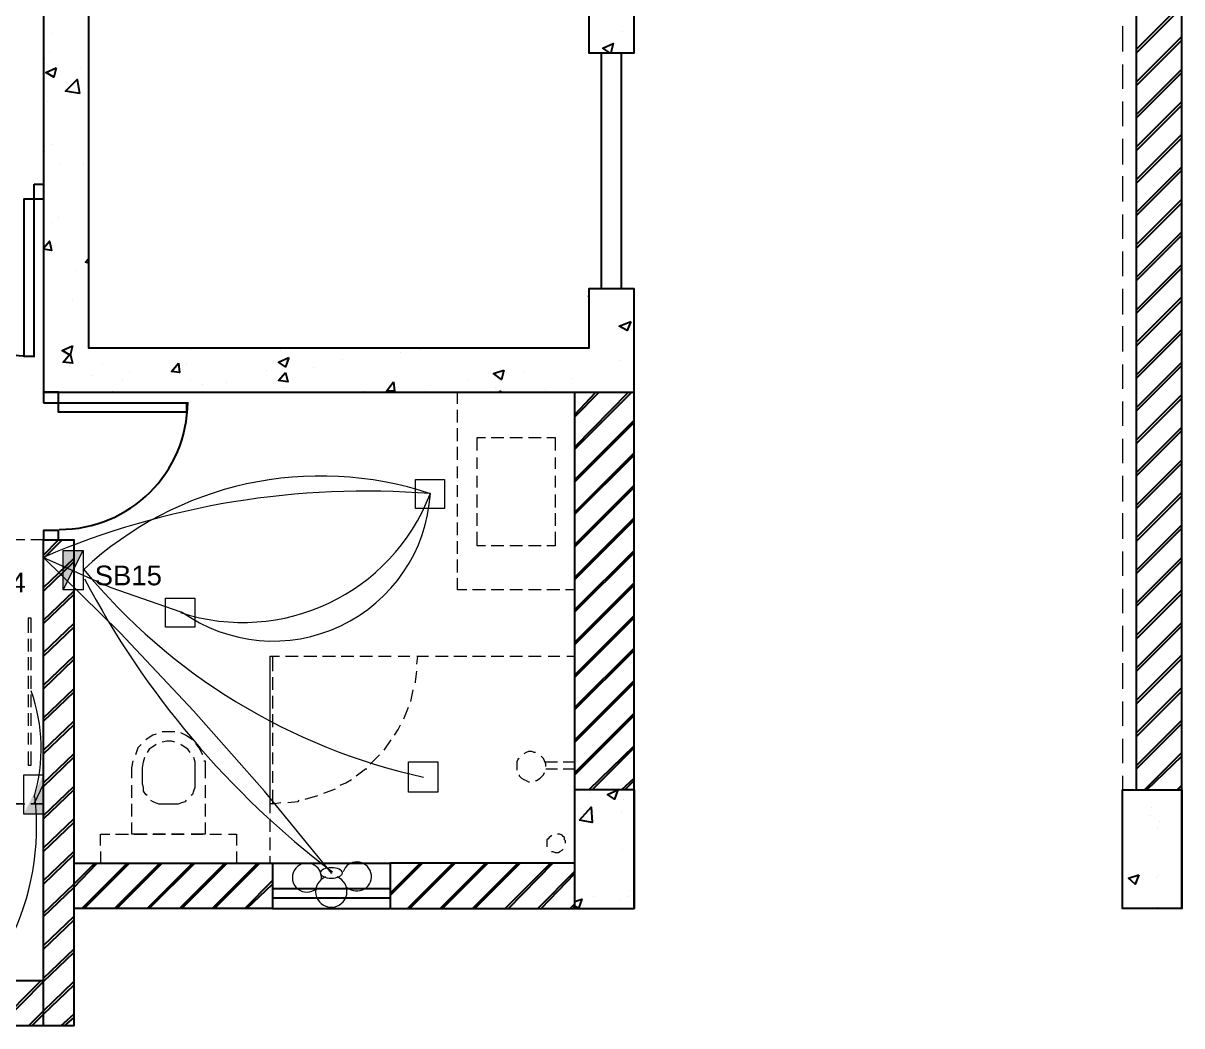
# Model space of a CAD drawing. Header units: millimetres. Extents: x 68955 to 118645, y -193284 to 16474.
# Drawn here: x 76308 to 82196, y -148488 to -143392 of the extents above; entities that cross this region are included whole.
import ezdxf

# ---------------------------------------------------------------- set-up
doc = ezdxf.new("R2010")
doc.units = ezdxf.units.MM
doc.layers.add('PDF8_0', color=7, linetype='Continuous')
doc.layers.add('PDF8_switch board', color=1, linetype='Continuous')
for name, color, linetype, true_color in [('PDF8_coloum', 7, 'Continuous', 0x767676), ('PDF8_door', 7, 'Continuous', 0x535353), ('PDF8_dotted line', 7, 'Continuous', 0x535353), ('PDF8_electric connection', 110, 'Continuous', 0x00ff7f), ('PDF8_furniture', 7, 'Continuous', 0x989898), ('PDF8_light', 7, 'Continuous', 0xff8e53), ('PDF8_plan', 7, 'Continuous', 0x989898), ('PDF8_TEXT', 7, 'Continuous', 0x535353), ('PDF8_window', 7, 'Continuous', 0x535353), ('PDF8_wiring', 150, 'Continuous', 0x007fff)]:
    doc.layers.add(name, color=color, linetype=linetype, true_color=true_color)
doc.styles.add('PDF Arial', font='arial.ttf')

msp = doc.modelspace()

# ---------------------------------------------------------------- linework, layer by layer
at = {"layer": 'PDF8_0', "lineweight": 25}
msp.add_lwpolyline([(79413.474, -147288.505), (79413.474, -145267.756)], dxfattribs=at)
at = {"layer": 'PDF8_coloum', "lineweight": 25}
for points in [[(81965.999, -143524.713), (82196.435, -143294.276)], [(81965.999, -143542.438), (82196.435, -143312.002)], [(81965.999, -143690.154), (82196.435, -143459.718)], [(81965.999, -143707.88), (82196.435, -143477.444)], [(81965.999, -143855.595), (82196.435, -143625.159)], [(81965.999, -143873.321), (82196.435, -143642.885)], [(81965.999, -144021.037), (82196.435, -143790.601)], [(81965.999, -144038.763), (82196.435, -143808.326)], [(81965.999, -144186.478), (82196.435, -143956.042)], [(81965.999, -144204.204), (82196.435, -143973.768)], [(81965.999, -144351.92), (82196.435, -144121.483)], [(81965.999, -144369.646), (82196.435, -144139.209)], [(81965.999, -144517.361), (82196.435, -144286.925)], [(81965.999, -144535.087), (82196.435, -144304.651)], [(81965.999, -144682.803), (82196.435, -144452.366)], [(81965.999, -144700.528), (82196.435, -144470.092)], [(81965.999, -144848.244), (82196.435, -144617.808)], [(81965.999, -144865.97), (82196.435, -144635.534)], [(81965.999, -145013.685), (82196.435, -144783.249)], [(81965.999, -145031.411), (82196.435, -144800.975)], [(81965.999, -145179.127), (82196.435, -144948.691)], [(81965.999, -145196.853), (82196.435, -144966.416)], [(81965.999, -145344.568), (82196.435, -145114.132)], [(81965.999, -145362.294), (82196.435, -145131.858)], [(79112.135, -145380.02), (79218.49, -145267.756)], [(79112.135, -145545.461), (79383.931, -145267.756)], [(79112.135, -145391.837), (79236.216, -145267.756)], [(79112.135, -145557.279), (79401.657, -145267.756)], [(81965.999, -145510.01), (82196.435, -145279.573)], [(81965.999, -145527.736), (82196.435, -145297.299)], [(79112.135, -145710.903), (79413.474, -145409.563)], [(79112.135, -145722.72), (79413.474, -145421.38)], [(81965.999, -145675.451), (82196.435, -145445.015)], [(81965.999, -145693.177), (82196.435, -145462.741)], [(79112.135, -145876.344), (79413.474, -145575.005)], [(79112.135, -145888.162), (79413.474, -145586.822)], [(81965.999, -145840.893), (82196.435, -145610.456)], [(81965.999, -145858.618), (82196.435, -145628.182)], [(79112.135, -146041.786), (79413.474, -145740.446)], [(79112.135, -146053.603), (79413.474, -145752.263)], [(81965.999, -146006.334), (82196.435, -145775.898)], [(81965.999, -146024.06), (82196.435, -145793.624)], [(79112.135, -146207.227), (79413.474, -145905.887)], [(79112.135, -146219.044), (79413.474, -145917.705)], [(81965.999, -146171.775), (82196.435, -145941.339)], [(81965.999, -146189.501), (82196.435, -145959.065)], [(76411.894, -146094.963), (76488.706, -146018.151)], [(76411.894, -146112.689), (76506.432, -146018.151)], [(79112.135, -146372.669), (79413.474, -146071.329)], [(76411.894, -146260.405), (76565.518, -146112.689)], [(76411.894, -146278.131), (76565.518, -146130.415)], [(79112.135, -146384.486), (79413.474, -146083.146)], [(81965.999, -146337.217), (82196.435, -146106.781)], [(81965.999, -146354.943), (82196.435, -146124.506)], [(79112.135, -146538.11), (79413.474, -146236.77)], [(79112.135, -146549.927), (79413.474, -146248.588)], [(76411.894, -146425.846), (76565.518, -146278.131)], [(76411.894, -146443.572), (76565.518, -146295.856)], [(81965.999, -146502.658), (82196.435, -146272.222)], [(81965.999, -146520.384), (82196.435, -146289.948)], [(79112.135, -146703.551), (79413.474, -146402.212)], [(79112.135, -146715.369), (79413.474, -146414.029)], [(76411.894, -146591.288), (76565.518, -146443.572)], [(76411.894, -146609.013), (76565.518, -146461.298)], [(81965.999, -146668.1), (82196.435, -146437.663)], [(81965.999, -146685.826), (82196.435, -146455.389)], [(76411.894, -146756.729), (76565.518, -146609.013)], [(79112.135, -146868.993), (79413.474, -146567.653)], [(79112.135, -146880.81), (79413.474, -146579.47)], [(81965.999, -146833.541), (82196.435, -146603.105)], [(76411.894, -146774.455), (76565.518, -146626.739)], [(81965.999, -146851.267), (82196.435, -146620.831)], [(76411.894, -146922.17), (76565.518, -146774.455)], [(79112.135, -147034.434), (79413.474, -146733.095)], [(79112.135, -147046.252), (79413.474, -146744.912)], [(81965.999, -146998.983), (82196.435, -146768.546)], [(81965.999, -147016.708), (82196.435, -146786.272)], [(76411.894, -146939.896), (76565.518, -146792.181)], [(79112.135, -147199.876), (79413.474, -146898.536)], [(76411.894, -147087.612), (76565.518, -146939.896)], [(76411.894, -147105.338), (76565.518, -146957.622)], [(79112.135, -147211.693), (79413.474, -146910.353)], [(81965.999, -147164.424), (82196.435, -146933.988)], [(81965.999, -147182.15), (82196.435, -146951.714)], [(79183.038, -147288.505), (79413.474, -147063.977)], [(79200.764, -147288.505), (79413.474, -147075.795)], [(76411.894, -147253.053), (76565.518, -147105.338)], [(76411.894, -147270.779), (76565.518, -147123.064)], [(82007.359, -147288.505), (82196.435, -147099.429)], [(82019.177, -147288.505), (82196.435, -147117.155)], [(79348.479, -147288.505), (79413.474, -147229.419)], [(79366.205, -147288.505), (79413.474, -147241.236)], [(76411.894, -147418.495), (76565.518, -147270.779)], [(76411.894, -147436.221), (76565.518, -147288.505)], [(82172.801, -147288.505), (82196.435, -147264.871)], [(82184.618, -147288.505), (82196.435, -147282.596)], [(76411.894, -147583.936), (76565.518, -147436.221)], [(76411.894, -147601.662), (76565.518, -147453.946)], [(76411.894, -147749.378), (76565.518, -147601.662)], [(76411.894, -147767.103), (76565.518, -147619.388)], [(76411.894, -147914.819), (76565.518, -147767.103), (76671.873, -147660.748)], [(76411.894, -147932.545), (76565.518, -147784.829), (76683.691, -147660.748)], [(76606.879, -147891.185), (76837.315, -147660.748)], [(76618.696, -147891.185), (76849.132, -147660.748)], [(76772.32, -147891.185), (77002.756, -147660.748)], [(76784.137, -147891.185), (77014.574, -147660.748)], [(76937.761, -147891.185), (77168.198, -147660.748)], [(76949.579, -147891.185), (77180.015, -147660.748)], [(77103.203, -147891.185), (77333.639, -147660.748)], [(77115.02, -147891.185), (77345.456, -147660.748)], [(77268.644, -147891.185), (77499.081, -147660.748)], [(77280.462, -147891.185), (77510.898, -147660.748)], [(78172.664, -147814.372), (78326.288, -147660.748)], [(78172.664, -147660.748), (78172.664, -147660.748)], [(78172.664, -147826.19), (78338.105, -147660.748)], [(78261.293, -147891.185), (78491.729, -147660.748)], [(78273.11, -147891.185), (78503.546, -147660.748)], [(78426.734, -147891.185), (78657.171, -147660.748)], [(78438.552, -147891.185), (78668.988, -147660.748)], [(78592.176, -147891.185), (78822.612, -147660.748)], [(78603.993, -147891.185), (78834.429, -147660.748)], [(78757.617, -147891.185), (78988.053, -147660.748)], [(78775.343, -147891.185), (78999.871, -147660.748)], [(78923.059, -147891.185), (79112.135, -147702.109)], [(78940.784, -147891.185), (79112.135, -147713.926)], [(77434.086, -147891.185), (77575.893, -147749.378)], [(77445.903, -147891.185), (77575.893, -147767.103)], [(79088.5, -147891.185), (79112.135, -147867.55)], [(79106.226, -147891.185), (79112.135, -147879.367)], [(76411.894, -148080.26), (76565.518, -147932.545)], [(76411.894, -148097.986), (76565.518, -147950.271)], [(76187.366, -148487.955), (76411.894, -148263.428), (76565.518, -148115.712)], [(76411.894, -148245.702), (76565.518, -148097.986)], [(76169.641, -148487.955), (76400.077, -148257.519)], [(76335.082, -148487.955), (76411.894, -148411.143), (76565.518, -148263.428)], [(76352.808, -148487.955), (76411.894, -148428.869), (76565.518, -148281.154)], [(76500.523, -148487.955), (76565.518, -148428.869)], [(76518.249, -148487.955), (76565.518, -148446.595)]]:
    msp.add_lwpolyline(points, dxfattribs=at)
at = {"layer": 'PDF8_coloum', "color": 251, "lineweight": 25, "true_color": 0x535353}
msp.add_lwpolyline([(79413.474, -147288.505), (79413.474, -147891.185), (79413.474, -147288.505), (79112.135, -147288.505)], dxfattribs=at)
msp.add_lwpolyline([(81895.096, -147288.505), (82196.435, -147288.505), (82196.435, -147891.185), (81895.096, -147891.185)], close=True, dxfattribs=at)
at = {"layer": 'PDF8_door', "lineweight": 25}
for points in [[(79248.033, -144741.889), (79248.033, -143542.438)], [(79348.479, -144741.889), (79348.479, -143542.438)]]:
    msp.add_lwpolyline(points, dxfattribs=at)
for points in [[(76364.625, -144210.113), (76411.894, -144210.113), (76411.894, -144286.925), (76364.625, -144286.925)], [(76364.625, -144286.925), (76311.447, -144286.925), (76311.447, -145084.589), (76364.625, -145084.589)], [(76411.894, -145320.934), (76488.706, -145320.934), (76488.706, -145267.756), (76411.894, -145267.756)], [(76488.706, -145320.934), (77138.655, -145320.934), (77138.655, -145368.203), (76488.706, -145368.203)], [(76411.894, -146018.151), (76488.706, -146018.151), (76488.706, -145970.882), (76411.894, -145970.882)]]:
    msp.add_lwpolyline(points, close=True, dxfattribs=at)
for centre, radius, start, end in [((76367.58, -144283.97), 800.619, 180.000029, 269.999971), ((76494.601, -145315.011), 649.969, 269.7407753, 359.7383576)]:
    msp.add_arc(centre, radius, start, end, dxfattribs=at)
at = {"layer": 'PDF8_dotted line', "lineweight": 20}
for points in [[(81895.096, -143406.54), (81895.096, -143536.53)], [(81895.096, -143601.525), (81895.096, -143725.606)], [(81895.096, -143790.601), (81895.096, -143914.682)], [(81895.096, -143979.677), (81895.096, -144109.666)], [(81895.096, -144168.752), (81895.096, -144298.742)], [(81895.096, -144363.737), (81895.096, -144487.818)], [(81895.096, -144552.813), (81895.096, -144676.894)], [(81895.096, -144741.889), (81895.096, -144871.878)], [(81895.096, -144930.965), (81895.096, -145060.954)], [(81895.096, -145125.949), (81895.096, -145250.03)], [(81895.096, -145315.025), (81895.096, -145439.106)], [(81895.096, -145504.101), (81895.096, -145628.182)], [(81895.096, -145693.177), (81895.096, -145823.167)], [(81895.096, -145882.253), (81895.096, -146012.243)], [(81895.096, -146077.237), (81895.096, -146201.319)], [(81895.096, -146266.313), (81895.096, -146390.394)], [(81895.096, -146455.389), (81895.096, -146585.379)], [(81895.096, -146644.465), (81895.096, -146774.455)], [(81895.096, -146839.45), (81895.096, -146963.531)], [(81895.096, -147028.526), (81895.096, -147152.607)], [(81895.096, -147217.602), (81895.096, -147288.505)]]:
    msp.add_lwpolyline(points, dxfattribs=at)
at = {"layer": 'PDF8_electric connection', "lineweight": 18}
msp.add_lwpolyline([(77871.324, -147713.926), (77871.324, -147713.926)], dxfattribs=at)
for centre, radius, start, end in [((77750.195, -147734.607), 73.86, 350.0857718, 310.6716001), ((78004.268, -147728.697), 73.859, 228.527144, 161.580959), ((77874.279, -147805.51), 79.767, 111.3743551, 68.6256449)]:
    msp.add_arc(centre, radius, start, end, dxfattribs=at)
for points in [[(77874.278, -147684.383), (77843.277, -147684.383), (77818.146, -147696.287), (77818.146, -147710.972)], [(77818.146, -147710.972), (77818.146, -147725.657), (77843.277, -147737.56), (77874.278, -147737.56)], [(77930.41, -147710.972), (77930.41, -147696.287), (77905.279, -147684.383), (77874.278, -147684.383)], [(77874.278, -147737.56), (77905.279, -147737.56), (77930.41, -147725.657), (77930.41, -147710.972)]]:
    msp.add_open_spline(points, degree=3, dxfattribs=at)
at = {"layer": 'PDF8_furniture', "lineweight": 20}
for points in [[(78515.364, -145326.842), (78515.364, -145267.756), (78562.633, -145267.756)], [(78592.176, -145267.756), (78657.171, -145267.756)], [(78686.714, -145267.756), (78751.709, -145267.756)], [(78781.252, -145267.756), (78846.247, -145267.756)], [(78875.79, -145267.756), (78940.784, -145267.756)], [(78970.328, -145267.756), (79035.322, -145267.756)], [(79064.866, -145267.756), (79112.135, -145267.756), (79112.135, -145326.842)], [(78515.364, -145421.38), (78515.364, -145356.386)], [(79112.135, -145356.386), (79112.135, -145421.38)], [(78515.364, -145515.918), (78515.364, -145450.923)], [(79112.135, -145450.923), (79112.135, -145515.918)], [(78515.364, -145610.456), (78515.364, -145545.461)], [(78615.81, -145563.187), (78615.81, -145498.192), (78657.171, -145498.192)], [(78686.714, -145498.192), (78751.709, -145498.192)], [(78781.252, -145498.192), (78846.247, -145498.192)], [(78875.79, -145498.192), (78940.784, -145498.192)], [(78970.328, -145498.192), (79011.688, -145498.192), (79011.688, -145563.187)], [(79112.135, -145545.461), (79112.135, -145610.456)], [(78615.81, -145657.725), (78615.81, -145598.639)], [(79011.688, -145598.639), (79011.688, -145657.725)], [(78515.364, -145704.994), (78515.364, -145645.908)], [(79112.135, -145645.908), (79112.135, -145704.994)], [(78615.81, -145752.263), (78615.81, -145693.177)], [(79011.688, -145693.177), (79011.688, -145752.263)], [(78515.364, -145799.532), (78515.364, -145740.446)], [(79112.135, -145740.446), (79112.135, -145799.532)], [(78515.364, -145899.979), (78515.364, -145834.984)], [(78615.81, -145852.71), (78615.81, -145787.715)], [(79011.688, -145787.715), (79011.688, -145852.71)], [(79112.135, -145834.984), (79112.135, -145899.979)], [(78615.81, -145947.248), (78615.81, -145882.253)], [(79011.688, -145882.253), (79011.688, -145947.248)], [(78515.364, -145994.517), (78515.364, -145929.522)], [(79112.135, -145929.522), (79112.135, -145994.517)], [(76317.356, -146018.151), (76252.361, -146018.151)], [(76411.894, -146018.151), (76346.899, -146018.151)], [(78657.171, -146047.694), (78615.81, -146047.694), (78615.81, -145976.791)], [(79011.688, -145976.791), (79011.688, -146047.694), (78970.328, -146047.694)], [(78515.364, -146089.055), (78515.364, -146024.06)], [(78751.709, -146047.694), (78686.714, -146047.694)], [(78846.247, -146047.694), (78781.252, -146047.694)], [(78940.784, -146047.694), (78875.79, -146047.694)], [(79112.135, -146024.06), (79112.135, -146089.055)], [(78515.364, -146183.593), (78515.364, -146118.598)], [(79112.135, -146118.598), (79112.135, -146183.593)], [(78562.633, -146272.222), (78515.364, -146272.222), (78515.364, -146213.136)], [(79112.135, -146213.136), (79112.135, -146272.222), (79064.866, -146272.222)], [(78657.171, -146272.222), (78592.176, -146272.222)], [(78751.709, -146272.222), (78686.714, -146272.222)], [(78846.247, -146272.222), (78781.252, -146272.222)], [(78940.784, -146272.222), (78875.79, -146272.222)], [(79035.322, -146272.222), (78970.328, -146272.222)], [(76335.082, -146490.841), (76335.082, -146414.029), (76346.899, -146414.029), (76346.899, -146490.841)], [(76335.082, -146585.379), (76335.082, -146520.384)], [(76346.899, -146520.384), (76346.899, -146585.379)], [(77564.075, -146644.465), (77564.075, -146609.013), (77611.344, -146609.013)], [(77564.075, -146685.826), (77564.075, -146609.013), (77575.893, -146609.013), (77575.893, -146685.826)], [(77640.888, -146609.013), (77705.882, -146609.013)], [(77735.425, -146609.013), (77800.42, -146609.013)], [(77829.963, -146609.013), (77894.958, -146609.013)], [(77924.501, -146609.013), (77989.496, -146609.013)], [(78019.039, -146609.013), (78084.034, -146609.013)], [(78113.577, -146609.013), (78178.572, -146609.013)], [(78214.024, -146609.013), (78273.11, -146609.013)], [(78308.562, -146609.013), (78367.648, -146609.013)], [(78308.562, -146650.374), (78314.47, -146609.013)], [(78403.1, -146609.013), (78468.095, -146609.013)], [(78497.638, -146609.013), (78562.633, -146609.013)], [(78592.176, -146609.013), (78657.171, -146609.013)], [(78686.714, -146609.013), (78751.709, -146609.013)], [(78781.252, -146609.013), (78846.247, -146609.013)], [(78875.79, -146609.013), (78940.784, -146609.013)], [(78976.236, -146609.013), (79035.322, -146609.013)], [(79070.774, -146609.013), (79112.135, -146609.013)], [(76335.082, -146679.917), (76335.082, -146614.922)], [(76346.899, -146614.922), (76346.899, -146679.917)], [(76335.082, -146774.455), (76335.082, -146709.46)], [(76346.899, -146709.46), (76346.899, -146774.455)], [(77564.075, -146739.003), (77564.075, -146674.008)], [(77564.075, -146780.364), (77564.075, -146715.369)], [(77575.893, -146715.369), (77575.893, -146780.364)], [(78302.653, -146744.912), (78302.653, -146739.003), (78308.562, -146685.826)], [(77564.075, -146833.541), (77564.075, -146768.546)], [(78279.019, -146839.45), (78290.836, -146780.364)], [(76335.082, -146868.993), (76335.082, -146803.998)], [(76346.899, -146803.998), (76346.899, -146868.993)], [(77564.075, -146874.901), (77564.075, -146809.907)], [(77575.893, -146809.907), (77575.893, -146874.901)], [(76335.082, -146963.531), (76335.082, -146898.536)], [(76346.899, -146898.536), (76346.899, -146963.531)], [(77564.075, -146928.079), (77564.075, -146863.084)], [(78243.567, -146928.079), (78267.202, -146868.993)], [(77564.075, -146969.439), (77564.075, -146904.445)], [(77575.893, -146904.445), (77575.893, -146969.439)], [(78196.298, -147010.8), (78214.024, -146981.257), (78225.841, -146957.622)], [(76335.082, -147058.069), (76335.082, -146998.983)], [(76346.899, -146998.983), (76346.899, -147058.069)], [(76985.03, -147004.891), (76967.305, -147010.8), (76937.761, -147028.526), (76931.853, -147034.434)], [(77079.568, -146993.074), (77067.751, -146993.074), (77032.299, -146993.074), (77014.574, -146993.074)], [(77168.198, -147034.434), (77162.289, -147028.526), (77132.746, -147010.8), (77109.112, -146998.983)], [(77564.075, -147022.617), (77564.075, -146963.531)], [(77564.075, -147063.977), (77564.075, -146998.983)], [(77575.893, -146998.983), (77575.893, -147063.977)], [(76908.218, -147058.069), (76890.492, -147075.795), (76878.675, -147111.246)], [(76985.03, -147058.069), (76967.305, -147069.886), (76949.579, -147081.703), (76937.761, -147099.429)], [(77079.568, -147046.252), (77061.843, -147040.343), (77038.208, -147040.343), (77014.574, -147046.252)], [(77156.38, -147099.429), (77144.563, -147081.703), (77126.837, -147069.886), (77109.112, -147058.069)], [(77221.375, -147111.246), (77203.649, -147075.795), (77185.924, -147052.16)], [(77564.075, -147117.155), (77564.075, -147058.069)], [(78143.12, -147087.612), (78178.572, -147034.434)], [(76346.899, -147093.521), (76346.899, -147164.424), (76335.082, -147164.424), (76335.082, -147093.521)], [(76937.761, -147318.048), (76931.853, -147312.14), (76920.036, -147294.414), (76920.036, -147276.688), (76914.127, -147258.962), (76914.127, -147176.241), (76920.036, -147146.698), (76925.944, -147123.064)], [(77174.106, -147123.064), (77180.015, -147146.698), (77180.015, -147176.241), (77180.015, -147258.962), (77180.015, -147276.688), (77174.106, -147294.414), (77168.198, -147312.14), (77162.289, -147318.048)], [(77564.075, -147158.515), (77564.075, -147099.429)], [(77575.893, -147099.429), (77575.893, -147158.515)], [(78072.217, -147158.515), (78119.486, -147111.246)], [(78828.521, -147128.972), (78822.612, -147134.881), (78816.703, -147146.698), (78816.703, -147164.424), (78816.703, -147176.241), (78816.703, -147188.058)], [(78911.241, -147099.429), (78905.333, -147099.429), (78893.515, -147093.521), (78875.79, -147093.521), (78863.972, -147099.429), (78852.155, -147105.338)], [(78964.419, -147170.333), (78964.419, -147158.515), (78958.51, -147140.789), (78952.602, -147128.972), (78940.784, -147117.155)], [(76860.949, -147229.419), (76860.949, -147176.241), (76866.858, -147140.789)], [(77227.284, -147140.789), (77233.193, -147140.789), (77233.193, -147176.241), (77233.193, -147229.419)], [(77564.075, -147217.602), (77564.075, -147152.607)], [(77564.075, -147253.053), (77564.075, -147193.967)], [(77575.893, -147193.967), (77575.893, -147253.053)], [(78001.313, -147217.602), (78048.582, -147182.15), (78054.491, -147182.15)], [(78958.51, -147146.698), (79023.505, -147146.698)], [(78964.419, -147182.15), (79023.505, -147182.15)], [(79053.048, -147146.698), (79112.135, -147146.698)], [(79053.048, -147182.15), (79112.135, -147182.15)], [(77564.075, -147312.14), (77564.075, -147247.145)], [(77918.593, -147264.871), (77948.136, -147253.053), (77977.679, -147235.327)], [(78828.521, -147211.693), (78828.521, -147217.602), (78840.338, -147229.419), (78852.155, -147235.327), (78863.972, -147241.236), (78875.79, -147247.145), (78881.698, -147247.145)], [(78911.241, -147241.236), (78917.15, -147241.236), (78934.876, -147229.419), (78940.784, -147223.51), (78952.602, -147211.693), (78958.51, -147199.876)], [(76860.949, -147329.865), (76860.949, -147264.871)], [(77233.193, -147264.871), (77233.193, -147329.865)], [(77575.893, -147288.505), (77575.893, -147359.409), (77564.075, -147359.409), (77564.075, -147288.505)], [(77835.872, -147306.231), (77894.958, -147282.596)], [(76311.447, -147359.409), (76252.361, -147359.409), (76317.356, -147359.409)], [(76411.894, -147359.409), (76346.899, -147359.409), (76411.894, -147359.409), (76411.894, -147412.586)], [(76860.949, -147424.403), (76860.949, -147359.409)], [(76955.487, -147341.683), (76967.305, -147347.591), (76979.122, -147353.5), (76996.848, -147359.409), (77014.574, -147359.409), (77079.568, -147359.409), (77097.294, -147359.409), (77115.02, -147353.5), (77132.746, -147347.591), (77138.655, -147341.683)], [(77233.193, -147359.409), (77233.193, -147424.403)], [(77564.075, -147406.678), (77564.075, -147341.683)], [(77575.893, -147359.409), (77617.253, -147353.5)], [(77652.705, -147353.5), (77705.882, -147347.591), (77711.791, -147341.683)], [(77741.334, -147335.774), (77806.329, -147318.048)], [(76411.894, -147448.038), (76411.894, -147507.124)], [(76872.767, -147513.033), (76937.761, -147513.033), (76860.949, -147513.033), (76860.949, -147453.946)], [(77233.193, -147453.946), (77233.193, -147513.033), (77162.289, -147513.033), (77221.375, -147513.033)], [(77564.075, -147501.215), (77564.075, -147436.221)], [(76411.894, -147542.576), (76411.894, -147601.662)], [(76701.417, -147572.119), (76701.417, -147513.033), (76748.686, -147513.033)], [(76778.229, -147513.033), (76843.224, -147513.033)], [(77256.827, -147513.033), (77315.913, -147513.033)], [(77351.365, -147513.033), (77392.725, -147513.033), (77392.725, -147572.119)], [(77564.075, -147595.753), (77564.075, -147530.759)], [(78993.962, -147518.941), (78988.053, -147524.85), (78982.145, -147530.759), (78976.236, -147536.667), (78970.328, -147542.576), (78970.328, -147554.393), (78970.328, -147560.302), (78970.328, -147572.119), (78970.328, -147578.028)], [(79064.866, -147560.302), (79064.866, -147548.484), (79058.957, -147542.576), (79058.957, -147530.759), (79053.048, -147524.85), (79047.14, -147518.941), (79035.322, -147513.033), (79029.414, -147513.033), (79023.505, -147513.033)], [(76701.417, -147601.662), (76701.417, -147660.748)], [(77392.725, -147601.662), (77392.725, -147660.748)], [(78993.962, -147601.662), (78999.871, -147601.662), (79011.688, -147607.571), (79017.597, -147607.571), (79029.414, -147607.571), (79035.322, -147601.662), (79047.14, -147595.753), (79053.048, -147589.845)], [(76411.894, -147637.114), (76411.894, -147696.2)], [(77564.075, -147660.748), (77564.075, -147625.297)], [(76411.894, -147731.652), (76411.894, -147796.647)], [(76411.894, -147826.19), (76411.894, -147891.185)], [(76411.894, -147920.728), (76411.894, -147985.723)], [(76411.894, -148015.266), (76411.894, -148080.26)], [(76411.894, -148109.804), (76411.894, -148174.798)], [(76311.447, -148257.519), (76252.361, -148257.519)], [(76411.894, -148204.342), (76411.894, -148257.519), (76346.899, -148257.519)]]:
    msp.add_lwpolyline(points, dxfattribs=at)
for points in [[(76967.305, -147513.033), (77032.299, -147513.033)], [(77061.843, -147513.033), (77126.837, -147513.033)]]:
    msp.add_lwpolyline(points, close=True, dxfattribs=at)
at = {"layer": 'PDF8_light', "lineweight": 13}
for points in [[(78302.653, -145710.903), (78450.369, -145710.903), (78450.369, -145858.618), (78302.653, -145858.618)], [(77032.299, -146313.582), (77180.015, -146313.582), (77180.015, -146461.298), (77032.299, -146461.298)], [(78267.202, -147146.698), (78414.917, -147146.698), (78414.917, -147300.322), (78267.202, -147300.322)]]:
    msp.add_lwpolyline(points, close=True, dxfattribs=at)
at = {"layer": 'PDF8_plan', "color": 251, "lineweight": 25, "true_color": 0x535353}
for points in [[(82196.435, -147891.185), (82196.435, -137681.085), (71082.317, -137681.085), (71082.317, -141811.212), (71082.317, -142585.242)], [(81965.999, -147288.505), (81965.999, -140009.082)], [(79413.474, -143158.378), (81061.98, -143158.378), (81061.98, -143010.662), (76411.894, -143010.662), (76411.894, -145267.756), (79413.474, -145267.756)], [(79112.135, -147660.748), (78172.664, -147660.748), (78172.664, -147891.185), (79413.474, -147891.185), (79413.474, -144741.889), (79183.038, -144741.889), (79183.038, -145043.229), (76642.33, -145043.229), (76642.33, -143241.099), (79183.038, -143241.099), (79183.038, -143542.438), (79413.474, -143542.438), (79413.474, -143010.662)], [(76411.894, -148487.955), (76411.894, -146018.151), (76565.518, -146018.151), (76565.518, -148487.955), (71082.317, -148487.955), (71082.317, -144357.828), (71082.317, -143483.352)], [(79112.135, -147891.185), (79112.135, -145267.756)], [(76565.518, -147660.748), (77575.893, -147660.748), (77575.893, -147891.185), (76565.518, -147891.185)], [(75661.499, -148487.955), (75661.499, -148257.519), (76411.894, -148257.519)]]:
    msp.add_lwpolyline(points, dxfattribs=at)
at = {"layer": 'PDF8_plan', "lineweight": 25}
for points in [[(76453.254, -143441.992), (76453.254, -143441.992)], [(79354.388, -143436.083), (79354.388, -143436.083)], [(76441.437, -143536.53), (76441.437, -143536.53)], [(79289.393, -143542.438), (79253.941, -143518.804), (79307.119, -143495.169), (79295.302, -143542.438)], [(76417.803, -143571.982), (76417.803, -143571.982)], [(76600.97, -143619.251), (76600.97, -143619.251)], [(76429.62, -143790.601), (76429.62, -143790.601)], [(76453.254, -144009.22), (76453.254, -144009.22)], [(76417.803, -144044.671), (76417.803, -144044.671)], [(76500.523, -144109.666), (76500.523, -144109.666)], [(76612.787, -144109.666), (76612.787, -144109.666)], [(76453.254, -144405.097), (76453.254, -144405.097)], [(76488.706, -144381.463), (76488.706, -144381.463)], [(76411.894, -144535.087), (76441.437, -144499.635), (76453.254, -144546.904), (76411.894, -144540.996)], [(76642.33, -144611.899), (76624.604, -144605.99), (76642.33, -144588.265)], [(76577.336, -144647.351), (76577.336, -144647.351)], [(79183.038, -144783.249), (79183.038, -144777.341)], [(79183.038, -144783.249), (79183.038, -144783.249)], [(76559.61, -144800.975), (76559.61, -144800.975)], [(79407.566, -144925.056), (79407.566, -144925.056)], [(77156.38, -145049.137), (77156.38, -145049.137)], [(77617.253, -145055.046), (77617.253, -145055.046)], [(78225.841, -145066.863), (78225.841, -145066.863)], [(78326.288, -145049.137), (78326.288, -145049.137)], [(76713.234, -145125.949), (76713.234, -145125.949)], [(77138.655, -145120.041), (77138.655, -145120.041)], [(77930.41, -145102.315), (77930.41, -145102.315)], [(79342.571, -145108.223), (79342.571, -145108.223)], [(76660.056, -145185.035), (76660.056, -145185.035)], [(76849.132, -145161.401), (76849.132, -145161.401)], [(77546.35, -145155.492), (77546.35, -145155.492)], [(77782.694, -145143.675), (77782.694, -145143.675)], [(78858.064, -145167.31), (78858.064, -145167.31)], [(79407.566, -145179.127), (79407.566, -145179.127)], [(76813.68, -145208.67), (76813.68, -145208.67)], [(77156.38, -145208.67), (77156.38, -145208.67)], [(77221.375, -145226.396), (77221.375, -145226.396)], [(77339.548, -145220.487), (77339.548, -145220.487)], [(77629.07, -145244.122), (77629.07, -145244.122)], [(78379.465, -145232.304), (78379.465, -145232.304)], [(78568.541, -145208.67), (78568.541, -145208.67)], [(78710.348, -145244.122), (78710.348, -145244.122)], [(79094.409, -145196.853), (79094.409, -145196.853)], [(76760.503, -145261.848), (76760.503, -145261.848)], [(78036.765, -145261.848), (78036.765, -145261.848)], [(78728.074, -145267.756), (78733.983, -145261.848), (78739.891, -145267.756)], [(78964.419, -145255.939), (78964.419, -145255.939)], [(79123.952, -147294.414), (79123.952, -147294.414)], [(79188.947, -147300.322), (79188.947, -147300.322)], [(79360.297, -147335.774), (79360.297, -147335.774)], [(79348.479, -147400.769), (79348.479, -147400.769)], [(79407.566, -147377.134), (79407.566, -147377.134)], [(82036.903, -147418.495), (82036.903, -147418.495)], [(82042.811, -147377.134), (82042.811, -147377.134)], [(82072.354, -147477.581), (82072.354, -147477.581)], [(82084.172, -147448.038), (82084.172, -147448.038)], [(79407.566, -147530.759), (79407.566, -147530.759)], [(79354.388, -147589.845), (79354.388, -147589.845)], [(82078.263, -147725.743), (82078.263, -147725.743)], [(82066.446, -147731.652), (82066.446, -147731.652)], [(79112.135, -147855.733), (79147.586, -147843.916), (79129.86, -147891.185), (79112.135, -147879.367)], [(79206.672, -147832.098), (79206.672, -147832.098)], [(79342.571, -147843.916), (79342.571, -147843.916)], [(79378.023, -147832.098), (79378.023, -147832.098)], [(79395.748, -147802.555), (79395.748, -147802.555)], [(82072.354, -147885.276), (82072.354, -147885.276)]]:
    msp.add_lwpolyline(points, dxfattribs=at)
for points in [[(76476.889, -143619.251), (76465.072, -143666.52), (76423.711, -143642.885)], [(76595.061, -143749.24), (76524.158, -143737.423), (76583.244, -143678.337)], [(79395.748, -144907.33), (79378.023, -144954.599), (79336.662, -144930.965)], [(76559.61, -145031.411), (76547.792, -145078.68), (76506.432, -145055.046)], [(76547.792, -145072.772), (76559.61, -145120.041), (76512.341, -145114.132)], [(77097.294, -145120.041), (77103.203, -145167.31), (77061.843, -145161.401)], [(77658.613, -145090.498), (77640.888, -145137.767), (77605.436, -145114.132)], [(77640.888, -145167.31), (77652.705, -145214.579), (77605.436, -145208.67)], [(78751.709, -145155.492), (78739.891, -145202.761), (78698.531, -145173.218)], [(78190.389, -145214.579), (78196.298, -145261.848), (78154.938, -145261.848)], [(79330.754, -147288.505), (79313.028, -147335.774), (79277.576, -147312.14)], [(79135.769, -147442.129), (79194.855, -147377.134), (79200.764, -147453.946)], [(81977.816, -147719.834), (81960.091, -147767.103), (81924.639, -147737.56)]]:
    msp.add_lwpolyline(points, close=True, dxfattribs=at)
at = {"layer": 'PDF8_switch board', "lineweight": 13}
for points in [[(76512.341, -146272.222), (76612.787, -146071.329), (76612.787, -146272.222), (76512.341, -146272.222), (76512.341, -146071.329), (76612.787, -146071.329)], [(76364.625, -147359.409), (76411.894, -147258.962)]]:
    msp.add_lwpolyline(points, dxfattribs=at)
msp.add_lwpolyline([(76311.447, -147412.586), (76311.447, -147211.693), (76411.894, -147211.693), (76411.894, -147412.586)], close=True, dxfattribs=at)
at = {"layer": 'PDF8_switch board', "transparency": 33554559}
for points in [[(76512.341, -146071.329), (76612.787, -146071.329), (76512.341, -146272.222)], [(76411.894, -147211.693), (76411.894, -147412.586), (76311.447, -147412.586)]]:
    msp.add_solid(points, dxfattribs=at)
at = {"layer": 'PDF8_window', "lineweight": 25}
for points in [[(77575.893, -147660.748), (78172.664, -147660.748)], [(77575.893, -147790.738), (78172.664, -147790.738)], [(77575.893, -147838.007), (78172.664, -147838.007)], [(77575.893, -147891.185), (78172.664, -147891.185)]]:
    msp.add_lwpolyline(points, dxfattribs=at)
at = {"layer": 'PDF8_wiring', "lineweight": 18}
for points in [[(77113.524, -146383.092, 0.58832114), (78377.719, -145783.312, 0.27488004), (76616.379, -146168.736, 0.16813902), (78343.64, -147223.357)], [(76237.326, -146107.052, 0.42583087), (76237.326, -148062.262, 0.14791915), (76367.551, -147323.028)]]:
    msp.add_lwpolyline(points, format="xyb", dxfattribs=at)
for points in [[(78373.557, -145787.715), (78373.557, -145787.715)], [(77877.232, -147713.926), (77534.532, -147294.414), (77174.106, -146886.719), (76801.863, -146490.841), (76411.894, -146106.781), (76754.594, -146260.405), (77109.112, -146384.486)]]:
    msp.add_lwpolyline(points, dxfattribs=at)
for centre, radius, start, end in [((78051.513, -149931.99), 4162.004, 85.506495, 113.1496186), ((77425.223, -145418.427), 1019.237, 251.8615491, 338.9172612), ((80604.069, -144124.43), 4499.426, 207.6965794, 232.7398472), ((75528.551, -147078.749), 871.526, 343.5535796, 19.6215244)]:
    msp.add_arc(centre, radius, start, end, dxfattribs=at)

# ---------------------------------------------------------------- texts
at = {"layer": 'PDF8_TEXT', "char_height": 99.9857, "attachment_point": 7, "style": 'PDF Arial'}
for s, insert in [('SB14', (75980.565, -146285.744)), ('SB15', (76671.873, -146250.293))]:
    msp.add_mtext(s, dxfattribs=dict(at, insert=insert))

doc.saveas('drawing.dxf')
